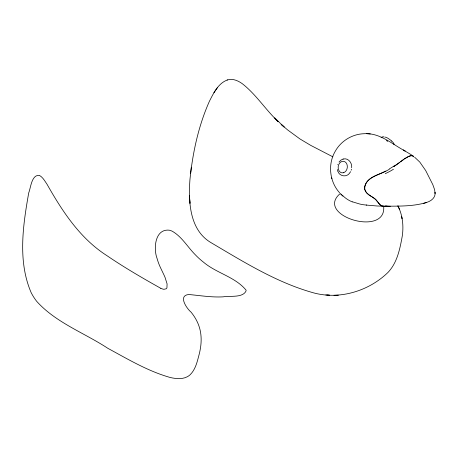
<?xml version="1.0" encoding="UTF-8"?>
<svg xmlns="http://www.w3.org/2000/svg" width="458" height="458" viewBox="0 0 458 458"><rect width="100%" height="100%" fill="white"/><g stroke="black" fill="none" stroke-linecap="round" stroke-linejoin="round"><path stroke-width="0.69" d="M351.675 167.777C352.368 163.048 348.154 157.466 343.048 159.075M435.1 193.568L435.026 192.469C435.81 197.398 431.264 201.005 427.022 202.31C413.568 206.552 399.158 206.083 385.207 206.214L390.371 206.272M364.66 186.893C364.007 191.083 367.551 194.255 370.848 196.11M227.523 79.927C218.203 83.207 213.542 93.163 209.369 101.367C198.377 126.11 192.635 152.972 189.927 179.817C188.347 201.978 189.589 230.265 211.264 242.797C243.278 261.695 275.527 281.853 311.532 292.273C338.187 300.408 368.329 291.58 388.029 272.384C397.315 262.606 400 248.654 402.307 235.841C403.756 225.691 402.571 215.042 397.899 205.825L399.588 209.661M190.648 173.239L191.312 167.181M364.734 186.429C366.16 180.189 372.428 176.891 377.879 174.681M351.463 169.208L351.183 170.193M337.775 164.577L337.723 164.748M350.582 171.63L349.918 172.729M213.92 92.722L217.281 87.827M339.04 162.035L340.952 160.094L343.277 159M349.7 173.015C346.78 177.561 339.412 176.422 337.895 171.286M381.085 137.549L382.43 136.873L383.999 136.81M400.527 161.777L403.67 159.539M399.765 162.321L393.995 166.334M340.346 193.442C313.936 215.523 386.833 237.731 383.661 206.335M404.408 159.029C406.87 157.77 411.152 153.487 413.574 156.733M393.674 166.54C399.971 163.225 405.124 156.258 412.435 155.611A7.276 3.55 -58.5 0 1 413.105 156.046M389.54 169.088C381.285 174.807 364.82 176.181 364.683 188.931M385.825 171.103L380.901 173.393M380.129 173.731L378.617 174.366M426.243 202.585L423.639 203.358M227.134 80.024C232.378 78.181 237.96 80.579 242.208 83.637C256.051 94.382 265.474 109.594 278.12 121.57L274.72 117.924L284.155 127.009L281.12 124.341L287.607 129.906L299.95 138.946L310.696 145.358L332.863 156.825M384.457 206.192C379.241 206.844 378.016 200.701 374.358 198.371C370.86 195.824 365.925 194.032 364.768 189.383M333.968 295.318L338.399 295.198M411.582 154.941L403.303 149.995L405.141 151.037C392.117 144.178 379.974 132.677 364.225 133.713C352.477 134.005 341.193 140.772 335.405 150.997C327.602 163.924 329.422 181.66 339.607 192.778M388.264 206.249L377.037 205.991L366.257 205.07M327.344 295.061L329.634 295.215L325.85 294.952M370.333 133.965L366.446 133.667M382.121 205.997L380.34 205.047L378.44 202.883M352.414 201.806L359.398 203.924A27.686 19.081 11.8 0 0 366.675 205.064M160.798 288.317C142.49 278.052 124.284 267.478 106.926 255.65C80.07 238.498 62.42 211.436 47.025 184.259C44.832 181.076 42.897 177.326 39.411 175.368C31.579 174.555 30.829 187.517 28.717 192.904C22.952 225.536 17.639 261.3 31.184 292.691A31.178 17.954 60.1 0 0 36.703 301.347C55.922 322.724 84.249 332.811 107.836 348.309C128.017 359.249 148.066 371.255 170.307 377.518C175.826 378.772 181.981 379.476 187.202 376.797A42.016 24.194 60.1 0 0 190.276 374.604C195.778 369.079 197.352 361.099 199.304 353.828A123.122 70.887 60.1 0 0 200.232 349.42C201.663 341.639 201.572 333.441 198.915 325.919A24.99 14.387 60.1 0 0 195.789 319.026L194.621 317.079A30.188 17.381 60.1 0 0 190.98 312.058C186.79 308.6 177.681 295.473 188.822 294.505C200.203 295.553 211.596 297.494 223.109 296.841C229.538 295.57 242.952 298.232 246.129 290.79A2.342 1.351 60.1 0 0 245.957 290.006C235.086 276.844 216.394 273.151 203.489 262.171A54.777 31.539 60.1 0 1 195.48 254.951C187.711 247.223 182.158 237.038 172.523 231.376A19.127 11.015 60.1 0 0 169.111 230.168C154.947 228.794 153.35 248.545 157.002 258.232A36.772 21.171 60.1 0 0 160.426 267.541L164.13 275.292A43.55 25.075 60.1 0 1 165.063 277.434L167.09 283.914L166.941 287.784A6.172 3.555 60.1 0 1 166.254 288.769L163.918 289.301A16.877 9.715 60.1 0 1 160.792 288.282M371.157 196.299L371.467 196.488M372.079 196.86L375.388 199.23L378.119 202.442M414.57 157.134L419.826 162.121L425.677 170.531L432.821 184.654L434.579 189.595L435.06 193.018M413.105 156.035L413.626 156.848M337.798 171.011L337.403 169.517M331.672 177.836L331.884 178.666M401.643 216.313L402.032 218.483L401.947 217.962M394.023 165.991A72.181 34.127 -52.3 0 1 389.592 168.75M385.859 206.232A23.135 8.759 -47.3 0 1 384.291 206.432M393.456 169.26A72.341 36.325 -54 0 1 385.281 173.639M384.394 206.621A24.972 9.858 -51 0 1 381.995 206.163M386.323 206.037A23.387 8.839 -47.3 0 1 384.531 206.381M343.328 172.769A5.817 4.569 -82.4 0 0 347.307 165.951A5.817 4.546 -82 0 0 342.172 161.382A5.817 4.569 -81.5 0 0 338.187 168.183A5.817 4.546 -82 0 0 343.317 172.758M391.63 140.995A5.817 1.288 38.2 0 1 393.823 144.528M384.932 137.171A5.817 1.254 37.7 0 1 391.67 141.053M386.375 140.532A5.817 1.322 38 0 1 387.691 141.407M352.339 201.921A23.936 16.477 11.2 0 1 343.174 196.007M342.882 196.001L340.804 194.037L342.882 196.001M189.635 198.171L189.469 195.738L189.973 203.335L189.635 198.171"/></g></svg>
